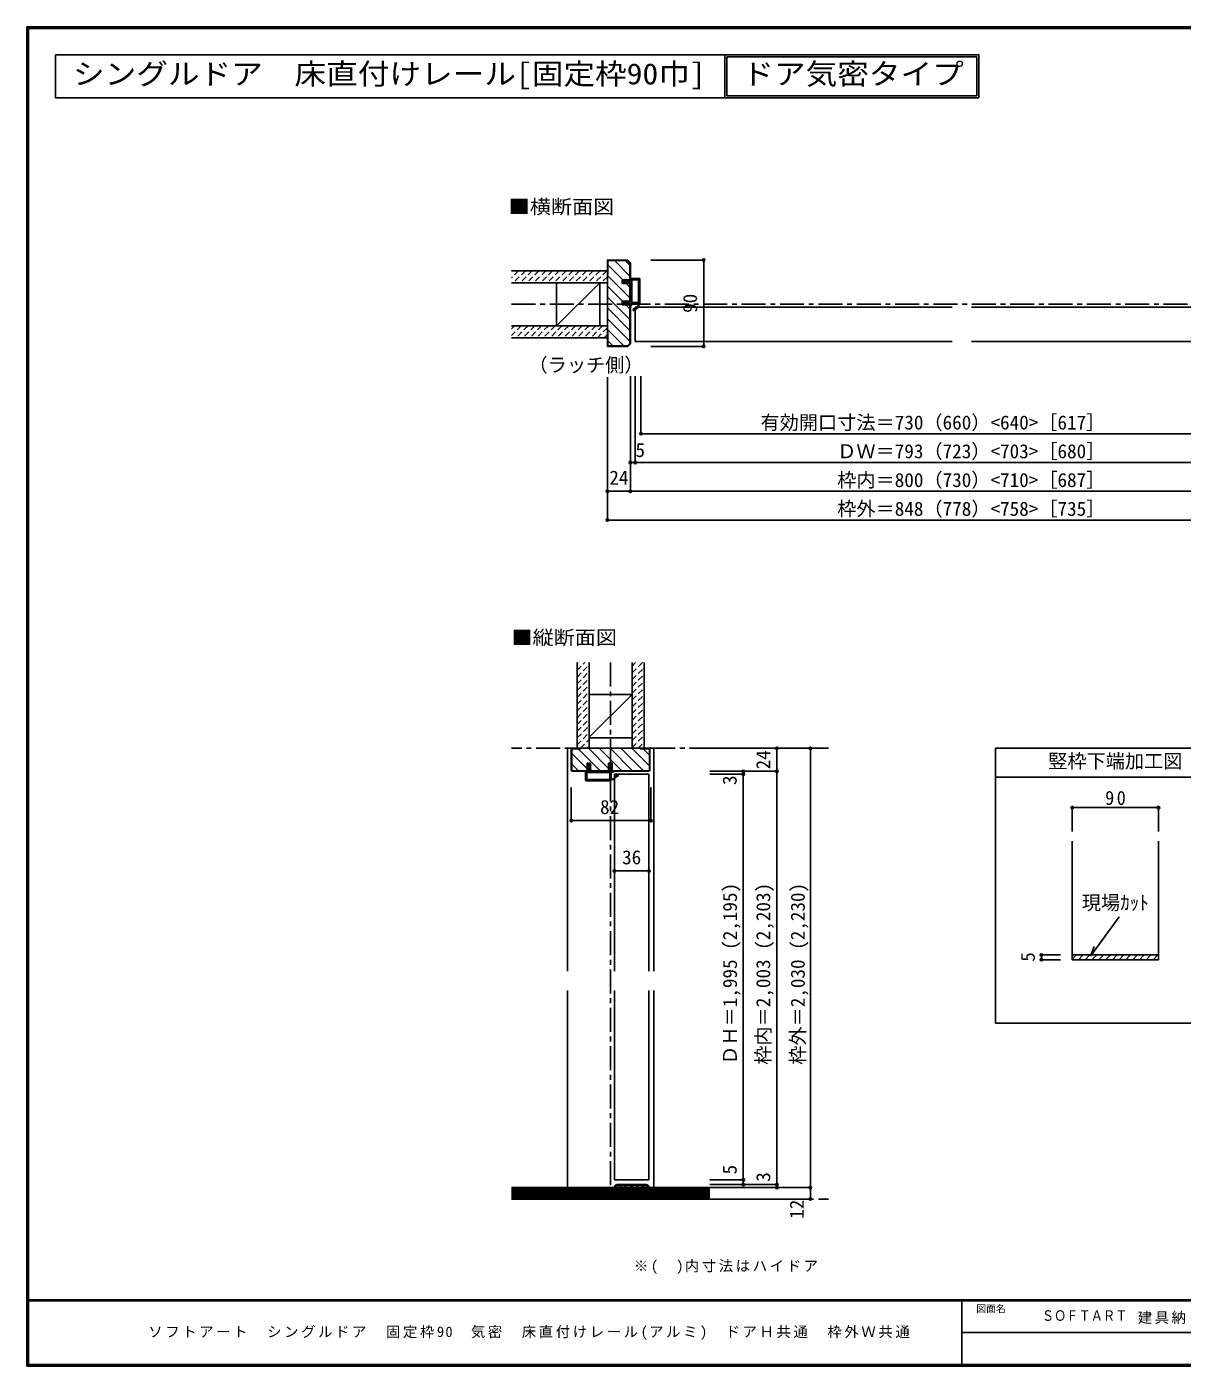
# Model space of a CAD drawing. Units: millimetres at full size, sheet at 1:5. Extents: x -973 to 977, y -718 to 696.
# Drawn here: x -973 to 231, y -701 to 696 of the extents above; entities that cross this region are included whole.
import ezdxf
from ezdxf.enums import TextEntityAlignment as Align

# ---------------------------------------------------------------- set-up
doc = ezdxf.new("R2010")
doc.units = ezdxf.units.MM
doc.header["$LTSCALE"] = 5
doc.header["$PDMODE"] = 32
doc.header["$PDSIZE"] = 2.5
doc.linetypes.add('CHAIN1', pattern=[8, 5, -1, 1, -1])
doc.linetypes.add('DASHED1', pattern=[1.8, 1.2, -0.6])
for name, color, linetype in [('0-0_補助線', 7, 'Continuous'), ('0-1_通り芯', 4, 'CHAIN1'), ('0-3_仕上げ', 2, 'Continuous'), ('0-4_枠', 3, 'Continuous'), ('0-6_扉', 6, 'Continuous'), ('0-7_金物', 7, 'Continuous'), ('0-A_文字', 3, 'Continuous'), ('0-B_寸法', 7, 'Continuous'), ('0-C_ハッチ', 4, 'DASHED1'), ('F-0_補助線', 7, 'Continuous'), ('F-1_枠', 6, 'Continuous'), ('F-A_文字', 7, 'Continuous')]:
    doc.layers.add(name, color=color, linetype=linetype)
doc.styles.add('HGP明朝B', font='')
doc.styles.add('ＭＳ ゴシック', font='')
doc.styles.get('HGP明朝B').set_extended_font_data('HGP明朝B')
doc.styles.get('ＭＳ ゴシック').set_extended_font_data('MS Gothic')

# ---------------------------------------------------------------- blocks, each defined once
blk = doc.blocks.new('2')
at = {"layer": '0-0_補助線'}
for p, q in [((-9.846, -9.622), (-9.846, 15.078)), ((-8.846, 16.078), (0.354, 16.078)), ((-8.846, 15.878), (0.637, 15.878)), ((-8.446, 14.378), (-8.446, -8.922)), ((-8.146, 14.678), (-1.546, 14.678)), ((-1.246, 14.378), (-1.246, -8.922)), ((0.154, 11.653), (2.154, 11.653)), ((0.154, 11.653), (0.154, -8.497)), ((2.154, 10.953), (2.154, 11.653)), ((3.154, 11.653), (2.512, 10.83)), ((3.154, 11.653), (6.154, 11.653)), ((4.154, 13.753), (4.154, 13.053)), ((5.154, 13.053), (4.512, 13.876)), ((7.154, 13.053), (5.154, 13.053)), ((6.154, 10.953), (6.154, 11.653)), ((7.558, 12.258), (6.516, 10.835)), ((-1.48, -10.622), (-8.846, -10.622)), ((-1.546, -9.222), (-8.146, -9.222)), ((-1.189, -10.85), (-0.732, -12.694)), ((0.354, -12.922), (-0.441, -12.922)), ((0.154, -8.497), (2.154, -8.497)), ((4.154, -9.897), (0.154, -9.897)), ((0.154, -9.897), (0.154, -10.622)), ((0.154, -10.622), (0.645, -12.548)), ((2.154, -7.797), (2.154, -8.497)), ((3.154, -8.497), (2.512, -7.674)), ((3.154, -8.497), (6.154, -8.497)), ((4.154, -10.597), (4.154, -9.897)), ((5.154, -9.897), (4.512, -10.72)), ((7.154, -9.897), (5.154, -9.897)), ((6.154, -7.797), (6.154, -8.497)), ((7.558, -9.101), (6.516, -7.679))]:
    blk.add_line(p, q, dxfattribs=at)
for points in [[(-9.646, 15.078), (-9.646, -9.622), (-9.846, -9.622)], [(4.154, 13.053), (0.154, 13.053), (0.649, 15.723)]]:
    blk.add_lwpolyline(points, dxfattribs=at)
for centre, radius, start, end in [((-8.846, 15.078), 1, 90, 180), ((-8.846, 15.078), 0.8, 90, 180), ((-8.146, 14.378), 0.3, 90, 180), ((-1.546, 14.378), 0.3, 0, 90), ((0.354, 15.778), 0.3, 349.49875, 90), ((2.354, 10.953), 0.2, 180, 322.03043), ((4.354, 13.753), 0.2, 37.96957, 180), ((6.354, 10.953), 0.2, 180, 323.78053), ((7.154, 12.553), 0.5, 323.78053, 90), ((-8.846, -9.622), 1, 180, 270), ((-2.846, -10.72), 6, 179.06153, 259.29815), ((-8.146, -8.922), 0.3, 180, 270), ((-2.846, -10.72), 5.3, 178.93757, 259.29815), ((-1.546, -8.922), 0.3, 270, 0), ((-1.48, -10.922), 0.3, 13.9282, 90), ((-0.441, -12.622), 0.3, 193.9282, 270), ((0.354, -12.622), 0.3, 270, 14.29438), ((2.354, -7.797), 0.2, 37.96957, 180), ((4.354, -10.597), 0.2, 180, 322.03043), ((6.354, -7.797), 0.2, 36.21947, 180), ((7.154, -9.397), 0.5, 270, 36.21947), ((-3.896, -16.272), 0.35, 259.29815, 79.29815)]:
    blk.add_arc(centre, radius, start, end, dxfattribs=at)
blk.add_point((-3.896, -16.622), dxfattribs=at)

msp = doc.modelspace()

# ---------------------------------------------------------------- linework, layer by layer
at = {"layer": '0-1_通り芯'}
for p, q in [((-468, 406.5), (468, 406.5)), ((-364.643, 32.866), (-364.643, -526.5)), ((-137.286, -56.5), (-468, -56.5)), ((-468, -526.5), (-137.286, -526.5))]:
    msp.add_line(p, q, dxfattribs=at)
at = {"layer": '0-3_仕上げ'}
for p, q in [((-468, 441.5), (-368, 441.5)), ((-468, 429), (-368, 429)), ((-468, 384), (-368, 384)), ((-468, 371.5), (-368, 371.5)), ((-399.643, 32.866), (-399.643, -56.5)), ((-387.143, 32.866), (-387.143, -56.5)), ((-342.143, 32.866), (-342.143, -56.5)), ((-329.643, 32.866), (-329.643, -56.5)), ((-261.286, -514.5), (-468, -514.5)), ((-261.286, -526.5), (-468, -526.5))]:
    msp.add_line(p, q, dxfattribs=at)
at = {"layer": '0-3_仕上げ', "color": 7}
for p, q in [((-376, 429), (-421, 384)), ((-387.143, -44.928), (-342.143, -0.5)), ((-261.286, -516), (-468, -516)), ((-261.286, -517.5), (-468, -517.5)), ((-261.286, -519), (-468, -519)), ((-261.286, -520.5), (-468, -520.5)), ((-261.286, -522), (-468, -522)), ((-261.286, -523.5), (-468, -523.5)), ((-261.286, -525), (-468, -525))]:
    msp.add_line(p, q, dxfattribs=at)
at = {"layer": '0-3_仕上げ', "color": 3}
for p, q in [((-421, 429), (-421, 384)), ((-376, 429), (-376, 384)), ((-387.143, -0.5), (-342.143, -0.5)), ((-387.143, -45.5), (-342.143, -45.5))]:
    msp.add_line(p, q, dxfattribs=at)
at = {"layer": '0-4_枠'}
for p, q in [((-347.036, 452), (-367.5, 452)), ((-367.5, 437.5), (-367.5, 452)), ((-347.036, 452), (-344.5, 449.464)), ((-346.828, 452.5), (-344, 449.672)), ((-344.5, 449.464), (-344.5, 432)), ((-344, 449.672), (-344, 432)), ((-367.5, 437.5), (-368, 437.5)), ((-352.5, 428.3), (-352.5, 432)), ((-352.5, 432), (-344, 432)), ((-344, 428.3), (-352.5, 428.3)), ((-344.5, 409.7), (-344.5, 428.3)), ((-344, 409.7), (-344, 428.3)), ((-352.5, 406), (-352.5, 409.7)), ((-344, 409.7), (-352.5, 409.7)), ((-344, 406), (-352.5, 406)), ((-344.5, 365.536), (-344.5, 406)), ((-344, 365.328), (-344, 406)), ((-367.5, 377.5), (-368, 377.5)), ((-367.5, 377.5), (-367.5, 363)), ((-344.5, 365.536), (-347.036, 363)), ((-347.036, 363), (-367.5, 363)), ((-323.643, -56.5), (-405.643, -56.5)), ((-405.143, -79.586), (-405.143, -57)), ((-395.643, -57), (-405.143, -57)), ((-395.643, -57), (-395.643, -56.5)), ((-333.643, -57), (-333.643, -56.5)), ((-333.643, -57), (-324.143, -57)), ((-324.143, -79.586), (-324.143, -57)), ((36.653, -56.5), (36.653, -343.007)), ((286.653, -56.5), (36.653, -56.5)), ((-404.729, -80), (-405.143, -79.586)), ((-404.936, -80.5), (-389.143, -80.5)), ((-404.729, -80), (-389.143, -80)), ((-389.143, -72), (-385.443, -72)), ((-389.143, -80.5), (-389.143, -72)), ((-385.443, -80.5), (-385.443, -72)), ((-385.443, -80), (-366.843, -80)), ((-385.443, -80.5), (-366.843, -80.5)), ((-366.843, -80.5), (-366.843, -72)), ((-324.557, -80), (-363.143, -80)), ((-324.35, -80.5), (-363.143, -80.5)), ((-324.557, -80), (-324.143, -79.586)), ((286.653, -86.5), (36.653, -86.5)), ((116.653, -153.266), (116.653, -276.925)), ((206.653, -153.266), (206.653, -276.925)), ((116.653, -271.925), (206.653, -271.925)), ((116.653, -276.925), (206.653, -276.925)), ((286.653, -343.007), (36.653, -343.007))]:
    msp.add_line(p, q, dxfattribs=at)
at = {"layer": '0-4_枠', "color": 4}
for p, q in [((-323.643, -56.5), (-319.643, -56.5)), ((-319.643, -56.5), (-319.643, -289)), ((116.653, -118.266), (206.653, -118.266)), ((116.653, -118.266), (116.653, -143.266)), ((206.653, -118.266), (206.653, -143.266)), ((84.595, -276.925), (104.595, -276.925)), ((-409.643, -309), (-409.643, -514.5)), ((-319.643, -309), (-319.643, -514.5))]:
    msp.add_line(p, q, dxfattribs=at)
at = {"layer": '0-4_枠', "color": 7}
for q in [(165.54, -232.203), (139.535, -263.056)]:
    msp.add_line((135.788, -273.364), q, dxfattribs=at)
at = {"layer": '0-4_枠', "color": 4, "linetype": 'DASHED1'}
for p, q in [((116.653, -276.356), (121.084, -271.925)), ((123.155, -276.925), (128.155, -271.925)), ((130.226, -276.925), (135.226, -271.925)), ((137.297, -276.925), (142.297, -271.925)), ((144.368, -276.925), (149.368, -271.925)), ((152.008, -276.356), (156.439, -271.925)), ((158.51, -276.925), (163.51, -271.925)), ((165.581, -276.925), (170.581, -271.925)), ((172.652, -276.925), (177.652, -271.925)), ((179.723, -276.925), (184.723, -271.925)), ((186.794, -276.925), (191.794, -271.925)), ((193.865, -276.925), (198.865, -271.925)), ((200.937, -276.925), (205.937, -271.925))]:
    msp.add_line(p, q, dxfattribs=at)
at = {"layer": '0-4_枠'}
for points in [[(-346.828, 452.5), (-368, 452.5), (-368, 362.5)], [(-344, 365.328), (-346.828, 362.5), (-368, 362.5)], [(-404.936, -80.5), (-405.643, -79.793), (-405.643, -56.5)], [(-324.35, -80.5), (-323.643, -79.793), (-323.643, -56.5)], [(-366.843, -72), (-363.143, -72), (-363.143, -80.5)]]:
    msp.add_lwpolyline(points, dxfattribs=at)
at = {"layer": '0-4_枠', "color": 4}
for points in [[(-405.643, -56.5), (-409.643, -56.5), (-409.643, -289)], [(84.595, -276.925), (84.595, -271.925), (104.595, -271.925)]]:
    msp.add_lwpolyline(points, dxfattribs=at)
at = {"layer": '0-4_枠', "color": 7}
for p in [(116.653, -118.266), (206.653, -118.266), (84.595, -271.925), (84.595, -276.925)]:
    msp.add_point(p, dxfattribs=at)
at = {"layer": '0-6_扉'}
for p, q in [((-339, 403.5), (-339, 367.5)), ((-339, 403.5), (-8.5, 403.5)), ((11.5, 403.5), (342, 403.5)), ((-339, 367.5), (-8.5, 367.5)), ((11.5, 367.5), (342, 367.5)), ((-360.643, -83.5), (-324.643, -83.5)), ((-360.643, -83.5), (-360.643, -289)), ((-324.643, -83.5), (-324.643, -289)), ((-360.643, -309), (-360.643, -506.5)), ((-324.643, -309), (-324.643, -506.5)), ((-324.643, -506.5), (-360.643, -506.5))]:
    msp.add_line(p, q, dxfattribs=at)
at = {"layer": '0-7_金物'}
for p, q in [((-360.643, -514.5), (-359.643, -514.5)), ((-327.643, -511.5), (-357.643, -511.5)), ((-354.843, -512.5), (-357.643, -512.5)), ((-354.843, -514.5), (-354.843, -512.5)), ((-354.843, -514.5), (-353.843, -514.5)), ((-353.843, -514.5), (-353.843, -512.5)), ((-349.443, -512.5), (-353.843, -512.5)), ((-349.443, -514.5), (-349.443, -512.5)), ((-349.443, -514.5), (-348.443, -514.5)), ((-348.443, -514.5), (-348.443, -512.5)), ((-343.143, -512.5), (-348.443, -512.5)), ((-343.143, -514.5), (-343.143, -512.5)), ((-343.143, -514.5), (-342.143, -514.5)), ((-342.143, -514.5), (-342.143, -512.5)), ((-336.843, -512.5), (-342.143, -512.5)), ((-336.843, -514.5), (-336.843, -512.5)), ((-336.843, -514.5), (-335.843, -514.5)), ((-335.843, -514.5), (-335.843, -512.5)), ((-331.443, -512.5), (-335.843, -512.5)), ((-331.443, -514.5), (-331.443, -512.5)), ((-331.443, -514.5), (-330.443, -514.5)), ((-330.443, -514.5), (-330.443, -512.5)), ((-327.643, -512.5), (-330.443, -512.5)), ((-325.643, -514.5), (-324.643, -514.5))]:
    msp.add_line(p, q, dxfattribs=at)
for centre, radius, start, end in [((-357.643, -514.5), 3, 90, 180), ((-357.643, -514.5), 2, 90, 180), ((-327.643, -514.5), 3, 0, 90), ((-327.643, -514.5), 2, 0, 90)]:
    msp.add_arc(centre, radius, start, end, dxfattribs=at)
at = {"layer": '0-A_文字'}
for p, q in [((-943.333, 621.667), (-943.333, 666.667)), ((-943.333, 666.667), (-245.458, 666.667)), ((-943.333, 621.667), (-245.458, 621.667)), ((-245.458, 621.667), (19.146, 621.667))]:
    msp.add_line(p, q, dxfattribs=at)
at = {"layer": '0-A_文字', "color": 7}
for p, q in [((-243.458, 664.667), (17.146, 664.667)), ((-243.458, 664.667), (-243.458, 623.667)), ((17.146, 664.667), (17.146, 623.667)), ((-243.458, 623.667), (17.146, 623.667))]:
    msp.add_line(p, q, dxfattribs=at)
at = {"layer": '0-A_文字'}
for points in [[(-245.458, 666.667), (-245.458, 621.667), (-245.458, 666.667)], [(-245.458, 666.667), (19.146, 666.667), (19.146, 621.667)]]:
    msp.add_lwpolyline(points, dxfattribs=at)
at = {"layer": '0-B_寸法', "color": 4}
for p, q in [((-267.542, 452.5), (-322.768, 452.5)), ((-267.542, 362.5), (-267.542, 452.5)), ((-267.542, 362.5), (-322.768, 362.5)), ((-368, 181.5), (-368, 330.598)), ((-344, 211.5), (-344, 331.5)), ((-339, 241.5), (-339, 331.5)), ((-333, 271.5), (-333, 331.5)), ((-333, 271.5), (284.005, 271.5)), ((-344, 241.5), (344, 241.5)), ((368, 211.5), (-368, 211.5)), ((-368, 181.5), (368, 181.5)), ((-156.286, -56.5), (-261.286, -56.5)), ((-191.286, -56.5), (-191.286, -514.5)), ((-191.286, -80.5), (-261.286, -80.5)), ((-226.286, -83.5), (-261.286, -83.5)), ((-226.286, -80.5), (-226.286, -511.5)), ((-405.643, -131.922), (-405.643, -97.4)), ((-322.643, -131.922), (-322.643, -97.4)), ((-405.643, -131.922), (-322.643, -131.922)), ((-360.643, -184.382), (-324.643, -184.382)), ((-226.286, -506.5), (-261.286, -506.5)), ((-191.286, -511.5), (-261.286, -511.5)), ((-156.286, -514.5), (-261.286, -514.5))]:
    msp.add_line(p, q, dxfattribs=at)
msp.add_lwpolyline([(-156.286, -56.5), (-156.286, -526.5), (-261.286, -526.5)], dxfattribs=at)
at = {"layer": '0-B_寸法'}
for p in [(-267.542, 452.5), (-267.542, 362.5), (-333, 271.5), (-344, 241.5), (-339, 241.5), (-368, 211.5), (-344, 211.5), (-368, 181.5), (-191.286, -56.5), (-156.286, -56.5), (-226.286, -80.5), (-226.286, -83.5), (-191.286, -80.5), (-405.643, -131.922), (-322.643, -131.922), (-360.643, -184.382), (-324.643, -184.382), (-226.286, -506.5), (-226.286, -511.5), (-191.286, -511.5), (-191.286, -514.5), (-156.286, -514.5), (-156.286, -526.5)]:
    msp.add_point(p, dxfattribs=at)
at = {"layer": '0-C_ハッチ', "linetype": 'Continuous'}
for p, q in [((-367.5, 447.47), (-352.029, 432)), ((-360.716, 452), (-344.5, 435.784)), ((-349.402, 452), (-344.5, 447.098)), ((-368, 436.657), (-344.5, 413.157)), ((-368, 425.342), (-352.357, 409.7)), ((-348.329, 428.3), (-344.5, 424.47)), ((-368, 414.029), (-344.5, 390.529)), ((-348.657, 406), (-344.5, 401.843)), ((-368, 402.716), (-344.5, 379.216)), ((-368, 391.402), (-344.5, 367.902)), ((-368, 380.088), (-350.912, 363)), ((-367.5, 368.275), (-362.225, 363)), ((-405.143, -61.784), (-389.143, -77.784)), ((-398.613, -57), (-375.613, -80)), ((-387.8, -56.5), (-366.843, -77.457)), ((-376.485, -56.5), (-352.986, -80)), ((-365.172, -56.5), (-341.672, -80)), ((-353.858, -56.5), (-330.358, -80)), ((-342.545, -56.5), (-324.143, -74.902)), ((-330.731, -57), (-324.143, -63.588)), ((-405.143, -73.098), (-398.241, -80))]:
    msp.add_line(p, q, dxfattribs=at)
at = {"layer": '0-C_ハッチ'}
for p, q in [((-460.531, 441.5), (-468, 434.031)), ((-467.602, 441.5), (-468, 441.102)), ((-453.46, 441.5), (-465.96, 429)), ((-446.389, 441.5), (-458.889, 429)), ((-439.318, 441.5), (-451.818, 429)), ((-432.247, 441.5), (-444.747, 429)), ((-425.176, 441.5), (-437.676, 429)), ((-418.105, 441.5), (-430.605, 429)), ((-411.034, 441.5), (-423.534, 429)), ((-403.963, 441.5), (-416.463, 429)), ((-396.892, 441.5), (-409.392, 429)), ((-389.821, 441.5), (-402.321, 429)), ((-382.749, 441.5), (-395.249, 429)), ((-375.678, 441.5), (-388.178, 429)), ((-368.607, 441.5), (-381.107, 429)), ((-368, 435.036), (-374.036, 429)), ((-457.823, 384), (-468, 373.823)), ((-464.894, 384), (-468, 380.894)), ((-450.752, 384), (-463.252, 371.5)), ((-443.681, 384), (-456.181, 371.5)), ((-436.61, 384), (-449.11, 371.5)), ((-429.539, 384), (-442.039, 371.5)), ((-422.468, 384), (-434.968, 371.5)), ((-415.397, 384), (-427.897, 371.5)), ((-408.326, 384), (-420.826, 371.5)), ((-401.255, 384), (-413.755, 371.5)), ((-394.183, 384), (-406.683, 371.5)), ((-387.112, 384), (-399.612, 371.5)), ((-380.041, 384), (-392.541, 371.5)), ((-372.97, 384), (-385.47, 371.5)), ((-368, 381.899), (-378.399, 371.5)), ((-368, 374.828), (-371.328, 371.5)), ((-399.643, 24.889), (-391.666, 32.866)), ((-399.643, 31.96), (-398.737, 32.866)), ((-399.643, 17.818), (-387.143, 30.318)), ((-342.143, 22.181), (-331.458, 32.866)), ((-342.143, 29.252), (-338.529, 32.866)), ((-399.643, 10.747), (-387.143, 23.247)), ((-399.643, 3.676), (-387.143, 16.176)), ((-342.143, 15.11), (-329.643, 27.61)), ((-342.143, 8.039), (-329.643, 20.539)), ((-399.643, -3.395), (-387.143, 9.105)), ((-399.643, -10.466), (-387.143, 2.034)), ((-342.143, 0.968), (-329.643, 13.468)), ((-342.143, -6.103), (-329.643, 6.397)), ((-399.643, -17.537), (-387.143, -5.037)), ((-399.643, -24.608), (-387.143, -12.108)), ((-342.143, -13.174), (-329.643, -0.674)), ((-342.143, -20.246), (-329.643, -7.746)), ((-399.643, -31.679), (-387.143, -19.179)), ((-399.643, -38.751), (-387.143, -26.251)), ((-342.143, -27.317), (-329.643, -14.817)), ((-342.143, -34.388), (-329.643, -21.888)), ((-399.643, -52.893), (-387.143, -40.393)), ((-399.321, -45.5), (-387.143, -33.322)), ((-342.143, -41.459), (-329.643, -28.959)), ((-342.143, -48.53), (-329.643, -36.03)), ((-396.179, -56.5), (-387.143, -47.464)), ((-389.108, -56.5), (-387.143, -54.535)), ((-342.143, -55.601), (-329.643, -43.101)), ((-335.971, -56.5), (-329.643, -50.172))]:
    msp.add_line(p, q, dxfattribs=at)
at = {"layer": 'F-1_枠'}
for p, q in [((-973.347, 695.833), (-973.347, -700.833)), ((-973.347, 695.833), (976.653, 695.833)), ((-973.347, 695), (976.653, 695)), ((-973.347, 694.167), (976.653, 694.167)), ((-972.514, 695.833), (-972.514, -700.833)), ((-971.68, 695.833), (-971.68, -700.833)), ((976.653, -631.667), (-973.347, -631.667)), ((976.653, -632.5), (-973.347, -632.5)), ((1.653, -632.5), (1.653, -699.167)), ((1.653, -665.833), (974.986, -665.834)), ((976.653, -699.167), (-973.347, -699.167)), ((976.653, -700), (-973.347, -700)), ((976.653, -700.833), (-973.347, -700.833))]:
    msp.add_line(p, q, dxfattribs=at)

# ---------------------------------------------------------------- block references
at = {"layer": '0-0_補助線', "xscale": -1}
msp.add_blockref('2', (-343.846, 417.422), dxfattribs=at)
at = {"layer": '0-0_補助線', "rotation": 90}
msp.add_blockref('2', (-374.565, -80.654), dxfattribs=at)

# ---------------------------------------------------------------- texts
at = {"layer": '0-4_枠', "color": 7, "style": 'ＭＳ ゴシック'}
for s, p in [('竪枠下端加工図', (91.653, -81.5)), ('現場ｶｯﾄ', (126.653, -229.207))]:
    msp.add_text(s, height=14.66, dxfattribs=at).set_placement(p, align=Align.BOTTOM_LEFT)
for s, p in [('ＤＨ＝1,995 (2,195)', (-228.466, -386.5)), ('枠内＝2,003 (2,203)', (-193.786, -386.5)), ('枠外＝2,030 (2,230)', (-157.771, -386.5)), ('5', (82.095, -279.095))]:
    msp.add_text(s, height=14.66, rotation=90, dxfattribs=at).set_placement(p, align=Align.BOTTOM_LEFT)
at = {"layer": '0-4_枠', "color": 7, "insert": (151.028, -115.766), "char_height": 14.66, "attachment_point": 7, "style": 'ＭＳ ゴシック'}
msp.add_mtext('\\T1.27;\\W0.95;90', dxfattribs=at)
at = {"layer": '0-A_文字', "style": 'ＭＳ ゴシック', "width": 1.1}
for s, p in [('シングルドア\u3000床直付けレール[固定枠90巾]', (-925.208, 629.167)), ('ドア気密タイプ', (-227.333, 629.167))]:
    msp.add_text(s, height=21.99, dxfattribs=at).set_placement(p, align=Align.BOTTOM_LEFT)
at = {"layer": '0-A_文字', "color": 7, "style": 'ＭＳ ゴシック', "width": 1.1}
for s, p in [('■横断面図', (-470.862, 496.5)), ('■縦断面図', (-468, 47.256))]:
    msp.add_text(s, height=14.66, dxfattribs=at).set_placement(p, align=Align.BOTTOM_LEFT)
at = {"layer": '0-A_文字', "color": 7, "style": 'ＭＳ ゴシック'}
msp.add_text('（ラッチ側）', height=14.66, dxfattribs=at).set_placement((-450.25, 331.5), align=Align.BOTTOM_LEFT)
at = {"layer": '0-A_文字', "color": 7, "insert": (-340.347, -604.63), "char_height": 11, "attachment_point": 7, "style": 'ＭＳ ゴシック'}
msp.add_mtext('\\T1.18;※(\u3000)内寸法はハイドア', dxfattribs=at)
at = {"layer": '0-B_寸法', "style": 'ＭＳ ゴシック'}
for s, p in [('90', (-270.042, 397.5)), ('24', (-193.786, -78.5)), ('3', (-228.786, -94.75)), ('5', (-228.786, -500.875)), ('3', (-193.786, -508.5)), ('12', (-158.786, -547.125))]:
    msp.add_text(s, height=14.66, rotation=90, dxfattribs=at).set_placement(p, align=Align.BOTTOM_LEFT)
for s, p in [('有効開口寸法＝730（660）<640>［617］', (-208.347, 271.5)), ('5', (-338.703, 242.739)), ('ＤＷ＝793（723）<703>［680］', (-128.347, 241.5)), ('24', (-366, 214)), ('枠内＝800（730）<710>［687］', (-128.347, 211.5)), ('枠外＝848（778）<758>［735］', (-128.347, 181.5)), ('82', (-375.643, -129.422)), ('36', (-352.643, -181.882))]:
    msp.add_text(s, height=14.66, dxfattribs=at).set_placement(p, align=Align.BOTTOM_LEFT)
at = {"layer": 'F-0_補助線', "style": 'HGP明朝B', "width": 0.85}
msp.add_text('ＳＯＦＴＡＲＴ', height=11, dxfattribs=at).set_placement((84.986, -656.798), align=Align.BOTTOM_LEFT)
at = {"layer": 'F-0_補助線', "insert": (185.035, -656.798), "char_height": 11, "attachment_point": 7, "style": 'ＭＳ ゴシック'}
msp.add_mtext('\\T1.17;建具納まり図', dxfattribs=at)
at = {"layer": 'F-A_文字', "style": 'ＭＳ ゴシック'}
msp.add_text('図面名', height=7.331, dxfattribs=at).set_placement((16.653, -646.667), align=Align.BOTTOM_LEFT)
at = {"layer": 'F-A_文字', "insert": (-846.68, -673.333), "char_height": 11, "attachment_point": 7, "style": 'ＭＳ ゴシック'}
msp.add_mtext('\\T1.18;ソフトアート\u3000シングルドア\u3000固定枠90\u3000気密\u3000床直付けレール(アルミ)\u3000ドアＨ共通\u3000枠外Ｗ共通', dxfattribs=at)

doc.saveas('drawing.dxf')
